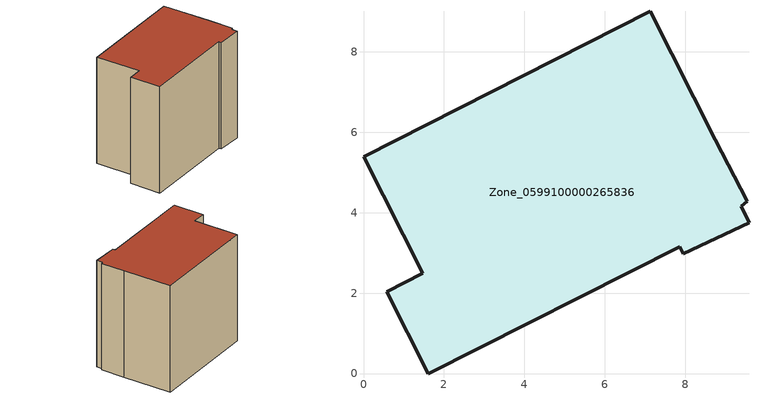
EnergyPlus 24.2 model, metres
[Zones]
Zone_0599100000265836
 floor ground (C_G): 0.58,2.04 1.48,2.49 0,5.4 7.14,9.01 8.75,5.82 9.54,4.28 9.4,4.16 9.59,3.75 7.95,2.98 7.87,3.15 1.61,0 z2.7
 wall outside (C_F): 1.48,2.49 0.58,2.04 1.61,0 7.87,3.15 7.95,2.98 9.59,3.75 9.4,4.16 9.54,4.28 8.75,5.82 7.14,9.01 0,5.4 1.48,2.49 z2.7:10.66
 roof outside (C_R): 1.61,0 7.87,3.15 7.95,2.98 9.59,3.75 9.4,4.16 9.54,4.28 8.75,5.82 7.14,9.01 0,5.4 1.48,2.49 0.58,2.04 z10.66
[BUILDING]
Pand.0599100000265836: North Axis=0; Terrain=City; Loads Convergence Tolerance Value=0.04; Temperature Convergence Tolerance Value=0.4; Solar Distribution=FullExterior; Maximum Number of Warmup Days=25; Minimum Number of Warmup Days=1
[Site:Location]
Rotterdam.The.Hague.AP_ZH_NLD Design_Conditions: Latitude=51.96; Longitude=4.45; Time Zone=1; Elevation=-4.5
[SITE:GROUNDTEMPERATURE:BUILDINGSURFACE]
18, 18, 18, 18, 18, 18, 18, 18, 18, 18, 18, 18
[MATERIAL] Thermal Absorptance=0.9; Solar Absorptance=0.7; Visible Absorptance=0.7
Name | Roughness | Thickness | Conductivity | Density | Specific Heat
G.TI.1946 | MediumSmooth | 0.15 | 1 | 540 | 1210
F.TI.1946 | Rough | 0.3 | 0.857143 | 1920 | 840
R.TI.1946 | MediumRough | 0.2 | 0.1 | 1500 | 1000
[CONSTRUCTION]
C_G: G.TI.1946
C_F: F.TI.1946
C_R: R.TI.1946
[ZONE]
Zone_0599100000265836: Type=1; Multiplier=1; Ceiling Height=Autocalculate; Volume=Autocalculate; Floor Area=autocalculate; Part of Total Floor Area=Yes
[ZONEINFILTRATION:DESIGNFLOWRATE]
Infil_Zone_0599100000265836: Zone or ZoneList or Space or SpaceList=Zone_0599100000265836; Schedule=AlwaysOn; Design Flow Rate Calculation Method=Flow/Area; Flow Rate per Floor Area=0.003; Constant Term Coefficient=1; Temperature Term Coefficient=0; Velocity Term Coefficient=0; Velocity Squared Term Coefficient=0
[HVACTEMPLATE:ZONE:IDEALLOADSAIRSYSTEM]
Zone_0599100000265836: Maximum Heating Supply Air Temperature=50; Minimum Cooling Supply Air Temperature=13; Maximum Heating Supply Air Humidity Ratio=0.0156; Minimum Cooling Supply Air Humidity Ratio=0.0077; Heating Limit=NoLimit; Cooling Limit=NoLimit; Dehumidification Control Type=ConstantSensibleHeatRatio; Cooling Sensible Heat Ratio=0.7; Dehumidification Setpoint=60; Humidification Control Type=None; Humidification Setpoint=30; Outdoor Air Method=None; Outdoor Air Flow Rate per Person=0.00944; Outdoor Air Flow Rate per Zone Floor Area=0; Outdoor Air Flow Rate per Zone=0; Demand Controlled Ventilation Type=None; Outdoor Air Economizer Type=NoEconomizer; Heat Recovery Type=None; Sensible Heat Recovery Effectiveness=0.7; Latent Heat Recovery Effectiveness=0.65
[ZONECONTROL:THERMOSTAT]
ThermostatControl_Zone_0599100000265836: Zone or ZoneList=Zone_0599100000265836; Control Type Schedule=DualSetpointControlType; Control 1=Thermostat_Zone_0599100000265836; Temperature Difference Between Cutout And Setpoint=0
[THERMOSTATSETPOINT:DUALSETPOINT]
Thermostat_Zone_0599100000265836: Heating Setpoint Temperature Schedule=HeatingSetpoint_Zone_0599100000265836; Cooling Setpoint Temperature Schedule=CoolingSetpoint_Zone_0599100000265836
[SCHEDULE:COMPACT]
HeatingSetpoint_Zone_0599100000265836: Through: 12/31, For: AllDays, Until: 24:00, 21
CoolingSetpoint_Zone_0599100000265836: Through: 12/31, For: AllDays, Until: 24:00, 24
DualSetpointControlType: Through: 12/31, For: AllDays, Until: 24:00, 4
AlwaysOn: Through: 12/31, For: AllDays, Until: 24:00, 1
